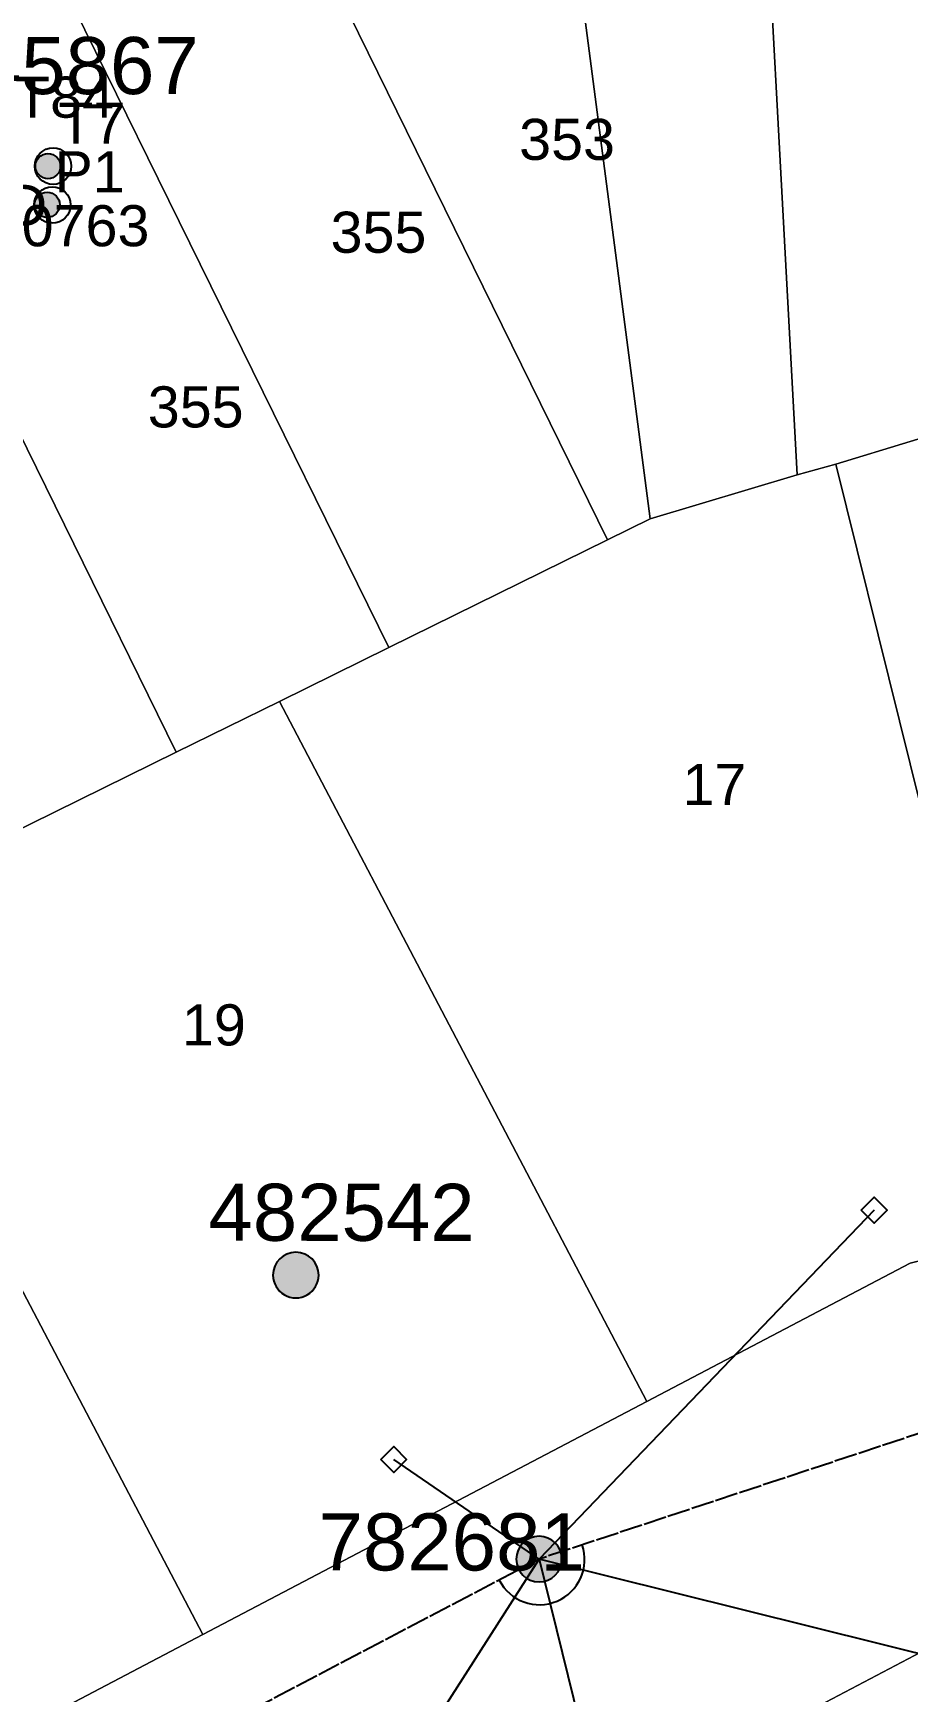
# Model space of a CAD drawing. Header units: metres. Extents: x 259786 to 261372, y 6264838 to 6265913.
# Drawn here: x 260471.9 to 260510.2, y 6265365.5 to 6265438.2 of the extents above; entities that cross this region are included whole.
import ezdxf
from ezdxf.enums import TextEntityAlignment as Align

# ---------------------------------------------------------------- set-up
doc = ezdxf.new("R2010")
doc.units = ezdxf.units.M
doc.linetypes.add('Cable Exist OH', pattern=[1, 1, 0])
doc.layers.get('0').update_dxf_attribs({"color": 6})
doc.layers.add('Cadastre Land Parcels_SP_EXT', color=9, linetype='Continuous', lineweight=5)
doc.layers.add('Cadastre Roads_SP_EXT', color=9, linetype='Continuous', lineweight=5)
for name, color, linetype in [('Duct_SP_EXT', 7, 'Continuous'), ('Mains_LV_EXT', 7, 'Continuous'), ('Services_SP_EXT', 7, 'Continuous'), ('SupportsOH_SP_TR_HV_LV_SL_EXT', 7, 'Continuous')]:
    doc.layers.add(name, color=color, linetype=linetype)
doc.styles.add('POLE_LABEL', font='arial.ttf')
doc.styles.get("Standard").update_dxf_attribs({"font": 'arial.ttf'})

# ---------------------------------------------------------------- blocks, each defined once
blk = doc.blocks.new('DUCT_EXT')
blk.add_circle((0, 0.8), 0.8)
at = {"flags": 1}
blk.add_attdef('Z', (0, 0), '', height=0.2, dxfattribs=at)
at = {"flags": 9}
for tag, p in [('DUCT_CODE', (0, 0)), ('XSECT_TYPE', (0, -0.2)), ('STATE', (0, -0.6)), ('FB_REFERENCE', (0, -0.4)), ('NOTES', (0, -0.8))]:
    blk.add_attdef(tag, text='', height=0.2, dxfattribs=at).set_placement(p, align=Align.MIDDLE_LEFT)
blk = doc.blocks.new('CCP_EXT')
at = {"flags": 9}
for tag, p in [('USAGE', (0, -1.2)), ('LEGEND', (0, -1.4)), ('STATE', (0, -1.8)), ('LIFE_SUPPORT', (0, -1.6)), ('NOTES', (0, -2))]:
    blk.add_attdef(tag, text='', height=0.2, dxfattribs=at).set_placement(p, align=Align.MIDDLE_LEFT)
blk.add_wipeout([(0, 0.566), (0.566, 0), (0, -0.566), (-0.566, 0)])
blk.add_lwpolyline([(-0.566, 0), (0, 0.566), (0.566, 0), (0, -0.566), (-0.566, 0)])
at = {"flags": 1}
blk.add_attdef('Z', (0, 0), '', height=0.2, dxfattribs=at)
at = {"flags": 9}
for tag, p in [('CCP_TYPE', (0, 0)), ('OPERATING_VOLTAGE', (0, -0.6)), ('ORIENTATION', (0, -0.8)), ('CONSTRUCTED_VOLTAGE', (0, -0.2)), ('NO_PHASES', (0, -0.4)), ('OWNED_BY', (0, -1))]:
    blk.add_attdef(tag, text='', height=0.2, dxfattribs=at).set_placement(p, align=Align.MIDDLE_LEFT)
blk = doc.blocks.new('POLE_EXT')
blk.add_hatch(color=256).paths.add_polyline_path([(-1, 0, 1), (1, 0, 1)])
blk.add_lwpolyline([(-1, 0, 1), (1, 0, 1)], format="xyb", close=True)
for tag, height, flags, p in [('pNumber', 2.5, 8, (-17.84, 2.067)), ('OWNED_BY', 0.2, 9, (1.355, -0.4)), ('SPECIAL_USE', 0.2, 9, (1.355, -0.8)), ('PARENT', 0.2, 9, (1.355, -0.6)), ('cLV', 0.2, 9, (1.355, -1.4)), ('STATE', 0.2, 9, (1.355, -1)), ('USAGE', 0.2, 9, (1.355, -1.2)), ('cHV', 0.2, 9, (1.355, -2)), ('hDepth', 0.2, 9, (1.355, -1.6)), ('hDia', 0.2, 9, (1.355, -1.8)), ('LBRACKET', 0.2, 9, (1.355, -2.2)), ('LExisting', 0.2, 9, (1.355, -2.4)), ('LANTNUMBER', 0.2, 9, (1.355, -2.6)), ('LOther', 0.2, 9, (1.355, -2.8)), ('LRemove', 0.2, 9, (1.355, -3)), ('cLinedev', 0.2, 9, (1.355, -3.4)), ('LEGEND', 0.2, 9, (1.355, -3.2)), ('LOCATION', 0.2, 9, (1.355, -3.6)), ('pExisting', 0.2, 9, (1.355, -3.8)), ('pFooting', 0.2, 9, (1.355, -4.4)), ('PFNUMBER', 0.2, 9, (1.355, -4)), ('NEWPFNUMBER', 0.2, 9, (1.355, -4.2)), ('pNew', 0.2, 9, (1.355, -4.6)), ('pRelocate', 0.2, 9, (1.355, -5)), ('pRemove', 0.2, 9, (1.355, -5.2)), ('pReplace', 0.2, 9, (1.355, -5.4)), ('pStay', 0.2, 9, (1.355, -5.6)), ('pType', 0.2, 9, (1.355, -5.8)), ('cspan', 0.2, 9, (1.355, -6)), ('STREETNAME', 0.2, 9, (1.355, -6.2)), ('SUBURB', 0.2, 9, (1.355, -6.4)), ('NOTES', 0.2, 9, (1.355, -6.6)), ('OPERATED_BY', 0.2, 9, (1.355, -7.014)), ('MAINTAINED_BY', 0.2, 9, (1.355, -6.814))]:
    blk.add_attdef(tag, text='', height=height, dxfattribs=dict(flags=flags)).set_placement(p, align=Align.MIDDLE_LEFT)
at = {"style": 'POLE_LABEL'}
for tag, height, flags, p in [('ASSET_NUM', 2.5, 8, (2, 2)), ('STRUCTURE_PLANT_NUMBER', 0.2, 9, (1.355, 0.028)), ('STREET_CODE', 0.2, 9, (1.355, -0.2))]:
    blk.add_attdef(tag, text='', height=height, dxfattribs=dict(at, flags=flags)).set_placement(p, align=Align.MIDDLE_LEFT)
at = {"flags": 1}
blk.add_attdef('Z', (1.355, -7.328), '', height=0.2, dxfattribs=at)
blk = doc.blocks.new('CABLE_LARGE_EXT')
h = blk.add_hatch(color=256)
edge = h.paths.add_edge_path()
edge.add_arc((0, 0.55), 0.55, 0, 360)
blk.add_circle((0, 0.55), 0.55)
at = {"flags": 1}
blk.add_attdef('Z', (0, 0), '', height=0.2, dxfattribs=at)
at = {"flags": 9}
for tag, p in [('COND_CODE', (0, 0)), ('XSECT_SIZE', (0, -0.6)), ('STATE', (0, -0.4)), ('FB_REFERENCE', (0, -0.2)), ('NOTES', (0, -0.8))]:
    blk.add_attdef(tag, text='', height=0.2, dxfattribs=at).set_placement(p, align=Align.MIDDLE_LEFT)

msp = doc.modelspace()

# ---------------------------------------------------------------- linework, layer by layer
at = {"layer": 'Cadastre Land Parcels_SP_EXT', "linetype": 'Continuous'}
for points in [[(260503.472, 6265454.164), (260502.35, 6265454.165), (260501.234, 6265454.063), (260500.127, 6265453.886), (260499.034, 6265453.635), (260497.961, 6265453.315), (260496.911, 6265452.924), (260495.894, 6265452.471), (260494.414, 6265451.743), (260498.942, 6265416.9), (260505.384, 6265418.824), (260503.472, 6265454.164)], [(260513.579, 6265421.271), (260512.124, 6265451.725), (260511.133, 6265452.285), (260510.106, 6265452.777), (260509.048, 6265453.198), (260507.965, 6265453.547), (260506.86, 6265453.822), (260505.74, 6265454.022), (260504.608, 6265454.146), (260503.472, 6265454.164), (260505.384, 6265418.824), (260507.072, 6265419.292), (260513.579, 6265421.271)], [(260498.942, 6265416.9), (260494.414, 6265451.743), (260482.412, 6265445.84), (260497.083, 6265415.972), (260498.942, 6265416.9)], [(260497.083, 6265415.972), (260482.412, 6265445.84), (260472.831, 6265441.121), (260487.505, 6265411.256), (260497.083, 6265415.972)], [(260478.2, 6265406.673), (260482.715, 6265408.898), (260487.505, 6265411.256), (260472.831, 6265441.121), (260463.524, 6265436.539), (260478.2, 6265406.673)], [(260478.2, 6265406.673), (260463.524, 6265436.539), (260453.94, 6265431.819), (260468.621, 6265401.955), (260478.2, 6265406.673)], [(260534.101, 6265393.357), (260524.752, 6265424.614), (260513.579, 6265421.271), (260507.072, 6265419.292), (260515.445, 6265385.57), (260532.025, 6265389.692), (260534.101, 6265393.357)], [(260515.445, 6265385.57), (260507.072, 6265419.292), (260505.384, 6265418.824), (260498.942, 6265416.9), (260497.083, 6265415.972), (260487.505, 6265411.256), (260482.715, 6265408.898), (260498.805, 6265378.242), (260510.325, 6265384.297), (260515.445, 6265385.57)], [(260498.805, 6265378.242), (260482.715, 6265408.898), (260478.2, 6265406.673), (260468.621, 6265401.955), (260463.006, 6265399.187), (260479.367, 6265368.025), (260498.805, 6265378.242)], [(260479.367, 6265368.025), (260463.006, 6265399.187), (260459.317, 6265397.368), (260449.738, 6265392.647), (260443.296, 6265389.47), (260459.93, 6265357.808), (260479.367, 6265368.025)], [(260504.698, 6265364.049), (260531.896, 6265297.454), (260548.729, 6265304.322), (260522.667, 6265368.124), (260521.386, 6265371.277), (260515.782, 6265369.883), (260504.698, 6265364.049)]]:
    msp.add_lwpolyline(points, close=True, dxfattribs=at)
at = {"layer": 'Mains_LV_EXT', "linetype": 'Continuous'}
msp.add_lwpolyline([(260492.339, 6265370.414, 0.931587), (260495.971, 6265371.956)], format="xyb", dxfattribs=at)
at = {"layer": 'Mains_LV_EXT', "linetype": 'Cable Exist OH'}
msp.add_lwpolyline([(260494.086, 6265371.332), (260454.662, 6265350.609)], dxfattribs=at)
at = {"layer": 'Services_SP_EXT'}
for points in [[(260486.141, 6265358.887), (260494.086, 6265371.332)], [(260494.086, 6265371.332), (260497.605, 6265357.047)], [(260515.037, 6265366.113), (260494.086, 6265371.332)]]:
    msp.add_lwpolyline(points, dxfattribs=at)

# ---------------------------------------------------------------- block references
at = {"layer": 'Duct_SP_EXT'}
for name, p, rotation in [('DUCT_EXT', (260472.008, 6265432.356), 268.8920569451788), ('CABLE_LARGE_EXT', (260472.036, 6265432.353), 268.8920567951298), ('DUCT_EXT', (260471.975, 6265430.657), 268.8920569451788), ('CABLE_LARGE_EXT', (260472.002, 6265430.646), 269.9999999999998)]:
    msp.add_blockref(name, p, dxfattribs=dict(at, rotation=rotation))
at = {"layer": 'SupportsOH_SP_TR_HV_LV_SL_EXT'}
ref = msp.add_blockref('POLE_EXT', (260465.534, 6265435.997), dxfattribs=at)
ref.add_attrib('ASSET_NUM', '845867', dxfattribs={"layer": '0', "height": 2.5, "style": 'POLE_LABEL'}).set_placement((260467.534, 6265436.747), align=Align.MIDDLE_LEFT)
ref = msp.add_blockref('POLE_EXT', (260483.437, 6265383.771), dxfattribs=dict(at, rotation=359.9342735557872))
ref.add_attrib('ASSET_NUM', '482542', dxfattribs={"layer": '0', "height": 2.5, "rotation": 359.96788, "style": 'POLE_LABEL'}).set_placement((260485.437, 6265384.521), align=Align.BOTTOM_CENTER)
ref = msp.add_blockref('POLE_EXT', (260494.086, 6265371.332), dxfattribs=at)
ref.add_attrib('ASSET_NUM', '782681', dxfattribs={"layer": '0', "height": 2.5, "rotation": 359.98164, "style": 'POLE_LABEL'}).set_placement((260496.086, 6265372.082), align=Align.MIDDLE_RIGHT)

# ---------------------------------------------------------------- texts
at = {"layer": 'Cadastre Land Parcels_SP_EXT'}
for s, p in [('353', (260493.213, 6265432.614)), ('355', (260484.958, 6265428.547)), ('355', (260476.955, 6265420.897)), ('17', (260500.364, 6265404.361)), ('19', (260478.452, 6265393.83))]:
    msp.add_text(s, height=1.8, dxfattribs=at).set_placement(p)
at = {"layer": 'Duct_SP_EXT'}
for s, p in [('T84', (260471.143, 6265434.462)), ('T7', (260473.042, 6265433.327)), ('P1', (260472.87, 6265431.193)), ('D', (260470.737, 6265429.73)), ('350763', (260468.638, 6265428.832))]:
    msp.add_text(s, height=1.8, dxfattribs=at).set_placement(p)

# ---------------------------------------------------------------- next in the draw order: block references
at = {"layer": 'Services_SP_EXT'}
for p in [(260508.759, 6265386.618), (260487.722, 6265375.694)]:
    msp.add_blockref('CCP_EXT', p, dxfattribs=at)

# ---------------------------------------------------------------- next in the draw order: linework, layer by layer
at = {"layer": 'Cadastre Roads_SP_EXT', "linetype": 'Continuous'}
msp.add_lwpolyline([(260456.114, 6265338.516), (260472.309, 6265347.017), (260488.503, 6265355.518), (260504.698, 6265364.049), (260515.782, 6265369.883), (260521.386, 6265371.277), (260522.667, 6265368.124), (260543.378, 6265373.245), (260543.378, 6265373.245), (260537.359, 6265381.966), (260532.025, 6265389.692), (260515.445, 6265385.57), (260510.325, 6265384.297), (260498.805, 6265378.242), (260479.367, 6265368.025), (260459.93, 6265357.808)], dxfattribs=at)
at = {"layer": 'Mains_LV_EXT', "linetype": 'Cable Exist OH'}
msp.add_lwpolyline([(260553.936, 6265391.132), (260494.086, 6265371.332)], dxfattribs=at)
at = {"layer": 'Services_SP_EXT'}
for points in [[(260508.759, 6265386.618), (260494.086, 6265371.332)], [(260494.086, 6265371.332), (260487.722, 6265375.694)]]:
    msp.add_lwpolyline(points, dxfattribs=at)

doc.saveas('drawing.dxf')
